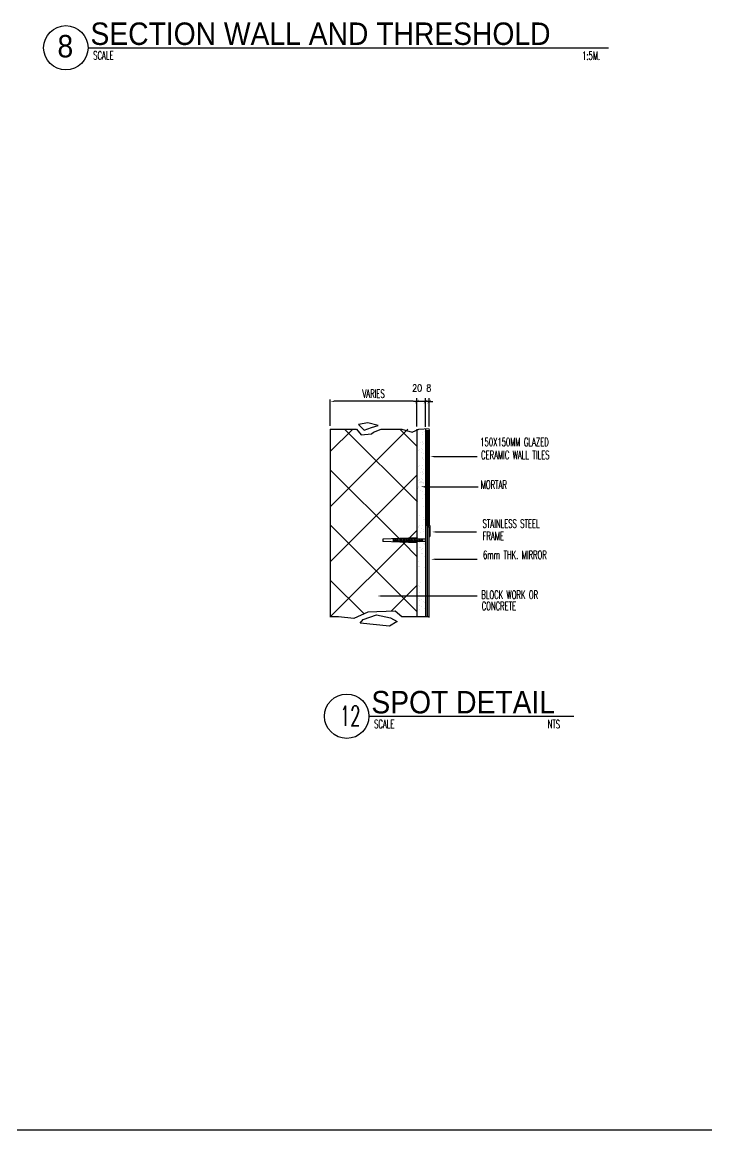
# Model space of a CAD drawing. Extents: x -203233 to -174356, y 196485 to 216410.
# Drawn here: x -184231 to -179293, y 196485 to 204478 of the extents above; entities that cross this region are included whole.
import ezdxf
from ezdxf.enums import TextEntityAlignment as Align

# ---------------------------------------------------------------- set-up
doc = ezdxf.new("R2010")
doc.units = 0
doc.header["$LTSCALE"] = 500
doc.header["$MEASUREMENT"] = 0
doc.layers.get('0').update_dxf_attribs({"linetype": 'CONTINUOUS'})
doc.layers.get('DEFPOINTS').update_dxf_attribs({"linetype": 'CONTINUOUS'})
for name, color, linetype in [('2', 2, 'CONTINUOUS'), ('DIM1', 2, 'CONTINUOUS'), ('Dimout', 4, 'CONTINUOUS'), ('ELE', 3, 'CONTINUOUS'), ('HATCH', 8, 'CONTINUOUS'), ('HATCH3', 2, 'CONTINUOUS'), ('HatchA', 11, 'CONTINUOUS'), ('SANI', 2, 'CONTINUOUS'), ('Tile', 5, 'CONTINUOUS'), ('TITLE', 1, 'CONTINUOUS'), ('TXT', 2, 'CONTINUOUS'), ('TXT1', 2, 'CONTINUOUS'), ('WALL', 6, 'CONTINUOUS')]:
    doc.layers.add(name, color=color, linetype=linetype)
doc.styles.add('DIM', font='simplex.shx', dxfattribs={"width": 0.85})
doc.styles.add('ROMANS', font='romans.shx', dxfattribs={"width": 0.6})
doc.styles.add('TTXT', font='swisse.ttf', dxfattribs={"width": 0.9})
doc.dimstyles.new('DIM1-25', dxfattribs={"dimscale": 25, "dimtxt": 2, "dimasz": 1, "dimexe": 1, "dimexo": 1, "dimgap": 0.6, "dimtad": 1, "dimdec": 0, "dimdsep": 46, "dimtxsty": 'DIM', "dimblk1": 'ARCHTICK', "dimblk2": 'ARCHTICK', "dimsah": 1, "dimcen": 0.09, "dimdle": 1, "dimclrd": 256, "dimclrt": 2, "dimadec": 0, "dimazin": 0, "dimtfac": 1, "dimtdec": 0, "dimtix": 1, "dimtmove": 1, "dimatfit": 3, "dimldrblk": 'ARCHTICK', "dimfxl": 0, "dimtvp": 2, "dimtolj": 1, "dimtzin": 0, "dimarcsym": 0})

# ---------------------------------------------------------------- blocks, each defined once
blk = doc.blocks.new('A0-BOX')
at = {"layer": 'TITLE'}
blk.add_line((0, 0), (113.3, 0), dxfattribs=at)
blk = doc.blocks.new('_ARCHTICK')
at = {"color": 0, "linetype": 'ByBlock', "const_width": 0.15}
blk.add_lwpolyline([(-0.5, -0.5), (0.5, 0.5)], dxfattribs=at)
blk = doc.blocks.new('*D122')
at = {"layer": 'DEFPOINTS', "color": 0}
for p in [(-181384.2, 201741.3), (-181384.2, 201534.7), (-181321.7, 201532.8)]:
    blk.add_point(p, dxfattribs=at)
at = {"layer": 'Dimout', "color": 0, "lineweight": -2}
for p, q in [((-181384.2, 201559.7), (-181384.2, 201766.3)), ((-181321.7, 201557.8), (-181321.7, 201766.3))]:
    blk.add_line(p, q, dxfattribs=at)
at = {"layer": 'Dimout', "lineweight": -2}
blk.add_line((-181296.7, 201741.3), (-181409.2, 201741.3), dxfattribs=at)
at = {"layer": 'Dimout', "lineweight": -2, "xscale": 25, "yscale": 25, "zscale": 25, "rotation": 180}
blk.add_blockref('_ARCHTICK', (-181384.2, 201741.3), dxfattribs=at)
at = {"layer": 'Dimout', "lineweight": -2, "xscale": 25, "yscale": 25, "zscale": 25}
blk.add_blockref('_ARCHTICK', (-181321.7, 201741.3), dxfattribs=at)
at = {"layer": 'Dimout', "color": 2, "insert": (-181382.6, 201839), "char_height": 50, "attachment_point": 5, "style": 'DIM'}
blk.add_mtext('\\A1;20', dxfattribs=at)
blk = doc.blocks.new('*D123')
at = {"layer": 'DEFPOINTS', "color": 0}
for p in [(-181321.7, 201740.3), (-181321.7, 201532.8), (-181295.4, 201535.3)]:
    blk.add_point(p, dxfattribs=at)
at = {"layer": 'Dimout', "color": 0, "lineweight": -2}
for p, q in [((-181321.7, 201557.8), (-181321.7, 201765.3)), ((-181295.4, 201560.3), (-181295.4, 201765.3))]:
    blk.add_line(p, q, dxfattribs=at)
at = {"layer": 'Dimout', "lineweight": -2}
for p, q in [((-181321.7, 201740.3), (-181346.7, 201740.3)), ((-181295.4, 201740.3), (-181321.7, 201740.3)), ((-181295.4, 201740.3), (-181270.4, 201740.3))]:
    blk.add_line(p, q, dxfattribs=at)
at = {"layer": 'Dimout', "lineweight": -2, "xscale": 25, "yscale": 25, "zscale": 25}
blk.add_blockref('_ARCHTICK', (-181321.7, 201740.3), dxfattribs=at)
at = {"layer": 'Dimout', "lineweight": -2, "xscale": 25, "yscale": 25, "zscale": 25, "rotation": 180}
blk.add_blockref('_ARCHTICK', (-181295.4, 201740.3), dxfattribs=at)
at = {"layer": 'Dimout', "color": 2, "insert": (-181298.6, 201837.5), "char_height": 50, "attachment_point": 5, "style": 'DIM'}
blk.add_mtext('\\A1;8', dxfattribs=at)

msp = doc.modelspace()

# ---------------------------------------------------------------- linework, layer by layer
at = {"layer": '2'}
for p, q in [((-181298.8, 200836.9), (-181298.8, 200182.6)), ((-181290.4, 200845.6), (-181290.4, 200765.9)), ((-181298.8, 200765.9), (-181290.4, 200765.9))]:
    msp.add_line(p, q, dxfattribs=at)
for points in [[(-181805.8, 201574.6), (-181765, 201533.8), (-181710.5, 201554.2), (-181662.9, 201567.8), (-181737.7, 201588.2)], [(-181771.8, 200167.6), (-181676.5, 200201.6), (-181574.5, 200181.2), (-181526.8, 200154.1), (-181581.3, 200120.1), (-181792.2, 200140.5)]]:
    msp.add_lwpolyline(points, close=True, dxfattribs=at)
for points in [[(-182009.9, 201540.6), (-181819.4, 201540.6), (-181785.4, 201499.8), (-181710.5, 201506.6), (-181696.9, 201520.2), (-181642.5, 201540.6), (-181492.8, 201540.6), (-181418, 201520.2), (-181370.3, 201540.6), (-181295.5, 201547.4)], [(-181295.5, 200188), (-181492.8, 200188), (-181540.4, 200228.8), (-181737.7, 200222), (-181839.8, 200174.4), (-181948.6, 200188), (-182009.2, 200186.3)]]:
    msp.add_lwpolyline(points, dxfattribs=at)
at = {"layer": 'DEFPOINTS', "color": 0, "linetype": 'ByBlock'}
msp.add_point((-182009.2, 201540.6), dxfattribs=at)
at = {"layer": 'DIM1'}
for p, q in [((-181349, 201125), (-181349, 201125)), ((-181311.1, 200836.9), (-181298.8, 200836.9)), ((-181384.2, 200757.6), (-181630.1, 200746.6)), ((-181630.1, 200746.6), (-181630.1, 200731.6)), ((-181384.2, 200720.6), (-181630.1, 200731.6)), ((-181321.7, 200746.6), (-181556.4, 200746.6)), ((-181556.4, 200746.6), (-181556.4, 200731.6)), ((-181321.7, 200731.6), (-181556.4, 200731.6)), ((-181345.8, 200746.6), (-181345.8, 200731.6))]:
    msp.add_line(p, q, dxfattribs=at)
for points in [[(-181260.6, 201338.8), (-181260.6, 201348.2), (-181288.7, 201343.5)], [(-181328.6, 201121.3), (-181328.6, 201130.7), (-181356.7, 201126)], [(-181247, 200795.1), (-181247, 200804.4), (-181275.1, 200799.8)], [(-181253.8, 200598), (-181253.8, 200607.3), (-181281.9, 200602.6)], [(-181641.6, 200332.9), (-181641.6, 200342.3), (-181669.7, 200337.6)]]:
    msp.add_solid(points, dxfattribs=at)
at = {"layer": 'Dimout'}
for p, q in [((-182009.2, 201565.6), (-182009.2, 201754.8)), ((-181412.3, 201742.3), (-181981, 201742.3))]:
    msp.add_line(p, q, dxfattribs=at)
msp.add_solid([(-181981, 201747), (-181981, 201737.6), (-182009.2, 201742.3)], dxfattribs=at)
at = {"layer": 'ELE'}
for p, q in [((-181260.6, 201343.5), (-180948.5, 201343.5)), ((-181328.6, 201126), (-180941.7, 201126)), ((-181247, 200799.8), (-180955.3, 200799.8)), ((-181253.8, 200602.6), (-180948.5, 200602.6)), ((-181641.6, 200337.6), (-180948.5, 200337.6))]:
    msp.add_line(p, q, dxfattribs=at)
at = {"layer": 'HATCH'}
for p, q in [((-181346.4, 201519.7), (-181346.4, 201519.7)), ((-181327.6, 201526.2), (-181327.6, 201526.2)), ((-181356, 201446.6), (-181356, 201446.6)), ((-181347.2, 201502.1), (-181347.2, 201502.1)), ((-181345.4, 201444.5), (-181345.4, 201444.5)), ((-181343.5, 201429.4), (-181343.5, 201429.4)), ((-181340.5, 201453.4), (-181340.5, 201453.4)), ((-181336.8, 201436.6), (-181336.8, 201436.6)), ((-181371.2, 201384.1), (-181371.2, 201384.1)), ((-181367.4, 201392.6), (-181367.4, 201392.6)), ((-181351.4, 201371.5), (-181351.4, 201371.5)), ((-181348.1, 201402.2), (-181348.1, 201402.2)), ((-181343, 201395.8), (-181343, 201395.8)), ((-181337.5, 201363.1), (-181337.5, 201363.1)), ((-181345.4, 201330.2), (-181345.4, 201330.2)), ((-181340.5, 201339.1), (-181340.5, 201339.1)), ((-181336.8, 201322.3), (-181336.8, 201322.3)), ((-181377.2, 201113.3), (-181377.2, 201113.3)), ((-181373.4, 201121.8), (-181373.4, 201121.8)), ((-181373.1, 201129), (-181373.1, 201129)), ((-181357.4, 201100.7), (-181357.4, 201100.7)), ((-181345, 201041.4), (-181345, 201041.4)), ((-181343.6, 201092.3), (-181343.6, 201092.3)), ((-181377.8, 201022.6), (-181377.8, 201022.6)), ((-181339.3, 200981.2), (-181339.3, 200981.2)), ((-181379.2, 200931), (-181379.2, 200931)), ((-181365.5, 200917.3), (-181365.5, 200917.3)), ((-181339.9, 200905.3), (-181339.9, 200905.3)), ((-181373.2, 200833.2), (-181373.2, 200833.2)), ((-181369.2, 200836.5), (-181369.2, 200836.5)), ((-181365.4, 200845), (-181365.4, 200845)), ((-181360.4, 200796.6), (-181360.4, 200796.6)), ((-181349.4, 200823.9), (-181349.4, 200823.9)), ((-181341, 200848.2), (-181341, 200848.2)), ((-181335.5, 200815.5), (-181335.5, 200815.5)), ((-181333.4, 200800.6), (-181333.4, 200800.6)), ((-181322.3, 200801.6), (-181322.3, 200801.6)), ((-181335.4, 200715.8), (-181335.4, 200715.8)), ((-181330.4, 200710.3), (-181330.4, 200710.3)), ((-181328, 200713.8), (-181328, 200713.8)), ((-181368.3, 200689.2), (-181368.3, 200689.2)), ((-181358, 200690.1), (-181358, 200690.1)), ((-181352.8, 200672.9), (-181352.8, 200672.9)), ((-181352.2, 200641.1), (-181352.2, 200641.1)), ((-181341.9, 200641.9), (-181341.9, 200641.9)), ((-181341.5, 200677.7), (-181341.5, 200677.7)), ((-181372.8, 200584.6), (-181372.8, 200584.6)), ((-181372.3, 200552.8), (-181372.3, 200552.8)), ((-181362, 200553.7), (-181362, 200553.7)), ((-181327.5, 200619.9), (-181327.5, 200619.9)), ((-181326.2, 200541.9), (-181326.2, 200541.9)), ((-181324.5, 200529.6), (-181324.5, 200529.6)), ((-181381.3, 200429.8), (-181381.3, 200429.8)), ((-181371, 200412.7), (-181371, 200412.7)), ((-181362.4, 200404.8), (-181362.4, 200404.8)), ((-181356.9, 200433), (-181356.9, 200433)), ((-181381.3, 200333.5), (-181381.3, 200333.5)), ((-181371, 200316.4), (-181371, 200316.4)), ((-181367.8, 200363.4), (-181367.8, 200363.4)), ((-181362.4, 200308.5), (-181362.4, 200308.5)), ((-181356.9, 200336.7), (-181356.9, 200336.7)), ((-181349.2, 200313.4), (-181349.2, 200313.4)), ((-181324.8, 200316.6), (-181324.8, 200316.6)), ((-181381.8, 200300.5), (-181381.8, 200300.5)), ((-181367.8, 200267.2), (-181367.8, 200267.2)), ((-181366.4, 200238.3), (-181366.4, 200238.3)), ((-181349.7, 200258.6), (-181349.7, 200258.6)), ((-181338.9, 200296.4), (-181338.9, 200296.4)), ((-181330.3, 200288.5), (-181330.3, 200288.5)), ((-181329.9, 200246), (-181329.9, 200246)), ((-181378.9, 200210.2), (-181378.9, 200210.2)), ((-181358.5, 200190), (-181358.5, 200190))]:
    msp.add_line(p, q, dxfattribs=at)
at = {"layer": 'HATCH3'}
for p, q in [((-181321.7, 201542.2), (-181321.7, 200185.8)), ((-181296.6, 201539), (-181296.6, 200845.6)), ((-181321.7, 200845.6), (-181290.4, 200845.6)), ((-181311.1, 200836.9), (-181311.1, 200185.8))]:
    msp.add_line(p, q, dxfattribs=at)
at = {"layer": 'HatchA'}
for p, q in [((-181321.7, 201532.8), (-181296.7, 201532.8)), ((-181321.7, 201524.1), (-181296.7, 201524.1)), ((-181321.7, 201515.3), (-181296.7, 201515.3)), ((-181321.7, 201506.6), (-181296.7, 201506.6)), ((-181321.7, 201497.8), (-181296.7, 201497.8)), ((-181321.7, 201489.1), (-181296.7, 201489.1)), ((-181321.7, 201480.3), (-181296.7, 201480.3)), ((-181321.7, 201471.6), (-181296.7, 201471.6)), ((-181321.7, 201462.8), (-181296.7, 201462.8)), ((-181321.7, 201454.1), (-181296.7, 201454.1)), ((-181321.7, 201445.3), (-181296.7, 201445.3)), ((-181321.7, 201436.6), (-181296.7, 201436.6)), ((-181321.7, 201427.8), (-181296.7, 201427.8)), ((-181321.7, 201419.1), (-181296.7, 201419.1)), ((-181321.7, 201410.3), (-181296.7, 201410.3)), ((-181321.7, 201401.6), (-181296.7, 201401.6)), ((-181321.7, 201392.8), (-181296.7, 201392.8)), ((-181321.7, 201384.1), (-181296.7, 201384.1)), ((-181321.7, 201375.3), (-181296.7, 201375.3)), ((-181321.7, 201366.6), (-181296.7, 201366.6)), ((-181321.7, 201357.8), (-181296.7, 201357.8)), ((-181321.7, 201349.1), (-181296.7, 201349.1)), ((-181371.2, 201269.7), (-181371.2, 201269.7)), ((-181367.4, 201278.3), (-181367.4, 201278.3)), ((-181343, 201281.5), (-181343, 201281.5)), ((-181321.7, 201340.3), (-181296.7, 201340.3)), ((-181321.7, 201331.6), (-181296.7, 201331.6)), ((-181321.7, 201322.8), (-181296.7, 201322.8)), ((-181321.7, 201314.1), (-181296.7, 201314.1)), ((-181321.7, 201305.3), (-181296.7, 201305.3)), ((-181321.7, 201296.6), (-181296.7, 201296.6)), ((-181321.7, 201287.8), (-181296.7, 201287.8)), ((-181321.7, 201279.1), (-181296.7, 201279.1)), ((-181321.7, 201270.3), (-181296.7, 201270.3)), ((-181381.6, 201193.1), (-181381.6, 201193.1)), ((-181356, 201232), (-181356, 201232)), ((-181351.4, 201257.1), (-181351.4, 201257.1)), ((-181348.1, 201187.6), (-181348.1, 201187.6)), ((-181345.4, 201229.9), (-181345.4, 201229.9)), ((-181343.5, 201214.8), (-181343.5, 201214.8)), ((-181340.5, 201238.8), (-181340.5, 201238.8)), ((-181337.5, 201248.7), (-181337.5, 201248.7)), ((-181336.8, 201222), (-181336.8, 201222)), ((-181321.7, 201261.6), (-181296.7, 201261.6)), ((-181321.7, 201252.8), (-181296.7, 201252.8)), ((-181321.7, 201244.1), (-181296.7, 201244.1)), ((-181321.7, 201235.3), (-181296.7, 201235.3)), ((-181321.7, 201226.6), (-181296.7, 201226.6)), ((-181321.7, 201217.8), (-181296.7, 201217.8)), ((-181321.7, 201209.1), (-181296.7, 201209.1)), ((-181321.7, 201200.3), (-181296.7, 201200.3)), ((-181321.7, 201191.6), (-181296.7, 201191.6)), ((-181371.2, 201169.4), (-181371.2, 201169.4)), ((-181367.4, 201178), (-181367.4, 201178)), ((-181364.9, 201159.8), (-181364.9, 201159.8)), ((-181358.7, 201162.4), (-181358.7, 201162.4)), ((-181357.4, 201156.4), (-181357.4, 201156.4)), ((-181351.4, 201156.9), (-181351.4, 201156.9)), ((-181348.2, 201166.6), (-181348.2, 201166.6)), ((-181343, 201181.2), (-181343, 201181.2)), ((-181340.8, 201155.7), (-181340.8, 201155.7)), ((-181334.6, 201158.4), (-181334.6, 201158.4)), ((-181333.3, 201152.4), (-181333.3, 201152.4)), ((-181324.1, 201162.6), (-181324.1, 201162.6)), ((-181321.7, 201182.8), (-181296.7, 201182.8)), ((-181321.7, 201174.1), (-181296.7, 201174.1)), ((-181321.7, 201165.3), (-181296.7, 201165.3)), ((-181321.7, 201156.6), (-181296.7, 201156.6)), ((-181321.7, 201147.8), (-181296.7, 201147.8)), ((-181321.7, 201139.1), (-181296.7, 201139.1)), ((-181321.7, 201130.3), (-181296.7, 201130.3)), ((-181321.7, 201121.6), (-181296.7, 201121.6)), ((-181321.7, 201112.8), (-181296.7, 201112.8)), ((-181321.7, 201104.1), (-181296.7, 201104.1)), ((-181331.6, 201068.1), (-181331.6, 201068.1)), ((-181321.7, 201095.3), (-181296.7, 201095.3)), ((-181321.7, 201086.6), (-181296.7, 201086.6)), ((-181321.7, 201077.8), (-181296.7, 201077.8)), ((-181321.7, 201069.1), (-181296.7, 201069.1)), ((-181321.7, 201060.3), (-181296.7, 201060.3)), ((-181321.7, 201051.6), (-181296.7, 201051.6)), ((-181321.7, 201042.8), (-181296.7, 201042.8)), ((-181321.7, 201034.1), (-181296.7, 201034.1)), ((-181321.7, 201025.3), (-181296.7, 201025.3)), ((-181321.7, 201016.6), (-181296.7, 201016.6)), ((-181321.7, 201007.8), (-181296.7, 201007.8)), ((-181321.7, 200999.1), (-181296.7, 200999.1)), ((-181321.7, 200990.3), (-181296.7, 200990.3)), ((-181321.7, 200981.6), (-181296.7, 200981.6)), ((-181321.7, 200972.8), (-181296.7, 200972.8)), ((-181321.7, 200964.1), (-181296.7, 200964.1)), ((-181321.7, 200955.3), (-181296.7, 200955.3)), ((-181321.7, 200946.6), (-181296.7, 200946.6)), ((-181336.3, 200890.9), (-181336.3, 200890.9)), ((-181332.6, 200888.3), (-181332.6, 200888.3)), ((-181324, 200880.4), (-181324, 200880.4)), ((-181321.7, 200937.8), (-181296.7, 200937.8)), ((-181321.7, 200929.1), (-181296.7, 200929.1)), ((-181321.7, 200920.3), (-181296.7, 200920.3)), ((-181321.7, 200911.6), (-181296.7, 200911.6)), ((-181321.7, 200902.8), (-181296.7, 200902.8)), ((-181321.7, 200894.1), (-181296.7, 200894.1)), ((-181321.7, 200885.3), (-181296.7, 200885.3)), ((-181321.7, 200876.6), (-181296.7, 200876.6)), ((-181321.1, 200868.9), (-181296.1, 200868.9)), ((-181321.1, 200860.2), (-181296.1, 200860.2)), ((-181321.1, 200851.4), (-181296.1, 200851.4))]:
    msp.add_line(p, q, dxfattribs=at)
at = {"layer": 'SANI', "color": 6}
for p, q in [((-183756, 204293.5), (-180002.7, 204293.5)), ((-181730.4, 199469.9), (-180251.7, 199469.9))]:
    msp.add_line(p, q, dxfattribs=at)
at = {"layer": 'Tile'}
for p, q in [((-182009.2, 200981.8), (-181448.7, 201542.2)), ((-182009.2, 201379.6), (-181846.5, 201542.2)), ((-181384.2, 201021.2), (-181905.2, 201542.2)), ((-181384.2, 201418.9), (-181507.5, 201542.2)), ((-181512.6, 200751.9), (-182009.2, 201248.4)), ((-182009.2, 200584.1), (-181384.2, 201209.1)), ((-181384.2, 200225.7), (-182009.2, 200850.7)), ((-181440.3, 200755.1), (-181384.2, 200811.3)), ((-182009.2, 200186.3), (-181471, 200724.5)), ((-181384.2, 200623.4), (-181485.9, 200725.2)), ((-181377.4, 200759.1), (-181377.4, 200759.1)), ((-181368.8, 200751.2), (-181368.8, 200751.2)), ((-181368.8, 200721), (-181368.8, 200721)), ((-181359.4, 200728.4), (-181359.4, 200728.4)), ((-181765.4, 200209.1), (-182009.2, 200452.9)), ((-181569.9, 200227.8), (-181384.2, 200413.6))]:
    msp.add_line(p, q, dxfattribs=at)
msp.add_lwpolyline([(-181347.9, 200746.6), (-181358.6, 200731.6), (-181365, 200746.6), (-181375.7, 200731.6), (-181384.2, 200743.5), (-181389.6, 200731.6), (-181401.4, 200746.6), (-181409.9, 200731.6), (-181424.9, 200746.6), (-181431.3, 200731.6), (-181442, 200746.6), (-181451.6, 200731.6), (-181460.2, 200746.6), (-181469.8, 200731.6), (-181479.4, 200746.6), (-181486.9, 200731.6), (-181500.8, 200746.6), (-181515.7, 200731.6), (-181525.4, 200746.6), (-181531.8, 200731.6), (-181542.5, 200746.6), (-181546.7, 200731.6), (-181556.4, 200745.6)], dxfattribs=at)
at = {"layer": 'TITLE', "color": 6}
for centre in [(-183916, 204293.5), (-181890.4, 199469.9)]:
    msp.add_circle(centre, 160, dxfattribs=at)
at = {"layer": 'WALL'}
for p, q in [((-182009.2, 201542.2), (-182009.2, 200185.8)), ((-181384.2, 201542.2), (-181384.2, 200185.8))]:
    msp.add_line(p, q, dxfattribs=at)

# ---------------------------------------------------------------- block references
at = {"xscale": 250, "yscale": 250, "zscale": 250}
msp.add_blockref('A0-BOX', (-203233.3, 196485.4), dxfattribs=at)

# ---------------------------------------------------------------- texts
at = {"layer": 'TITLE', "style": 'ROMANS', "width": 0.6}
msp.add_text('12', height=143.92, dxfattribs=at).set_placement((-181939.2, 199400.3))
at = {"layer": 'TXT', "style": 'ROMANS', "width": 0.6}
for s, p in [('SCALE', (-183718.3, 204208)), ('1:5M.', (-180192.6, 204206.6)), ('150X150MM GLAZED', (-180927.4, 201418.4)), ('CERAMIC WALL TILES', (-180921.5, 201325.4)), ('MORTAR', (-180923.6, 201110.6)), ('STAINLESS STEEL', (-180910.5, 200829.6)), ('FRAME', (-180910.5, 200741.1)), ('6mm THK. MIRROR', (-180907.6, 200604.5)), ('BLOCK WORK OR', (-180919.7, 200316.2)), ('CONCRETE', (-180916.8, 200235.2)), ('SCALE', (-181692.7, 199384.4)), ('NTS', (-180441.5, 199383))]:
    msp.add_text(s, height=60, dxfattribs=at).set_placement(p)
msp.add_text('VARIES', height=60, dxfattribs=at).set_placement((-181696.7, 201798.2), align=Align.MIDDLE)
at = {"layer": 'TXT1', "color": 6, "style": 'TTXT', "width": 0.9}
for s, height, p in [('SECTION WALL AND THRESHOLD', 162.094, (-183738.2, 204313.9)), ('8', 162.1, (-183976.1, 204223.9)), ('SPOT DETAIL', 162.094, (-181712.6, 199490.3))]:
    msp.add_text(s, height=height, dxfattribs=at).set_placement(p)

# ---------------------------------------------------------------- dimensions: what is measured, and where the dimension line sits
at = {"layer": 'Dimout'}
for base, p1, p2, text, picture, middle in [((-181384.2, 201741.3), (-181321.7, 201532.8), (-181384.2, 201534.7), '20', '*D122', (-181382.6, 201799)), ((-181321.7, 201740.3), (-181295.4, 201535.3), (-181321.7, 201532.8), '8', '*D123', (-181298.6, 201797.5))]:
    dim = msp.add_linear_dim(base=base, p1=p1, p2=p2, text=text, dimstyle='DIM1-25', dxfattribs=at)
    dim.commit()
    dim.dimension.update_dxf_attribs({"geometry": picture, "text_midpoint": middle, "dimtype": 128})

doc.saveas('drawing.dxf')
